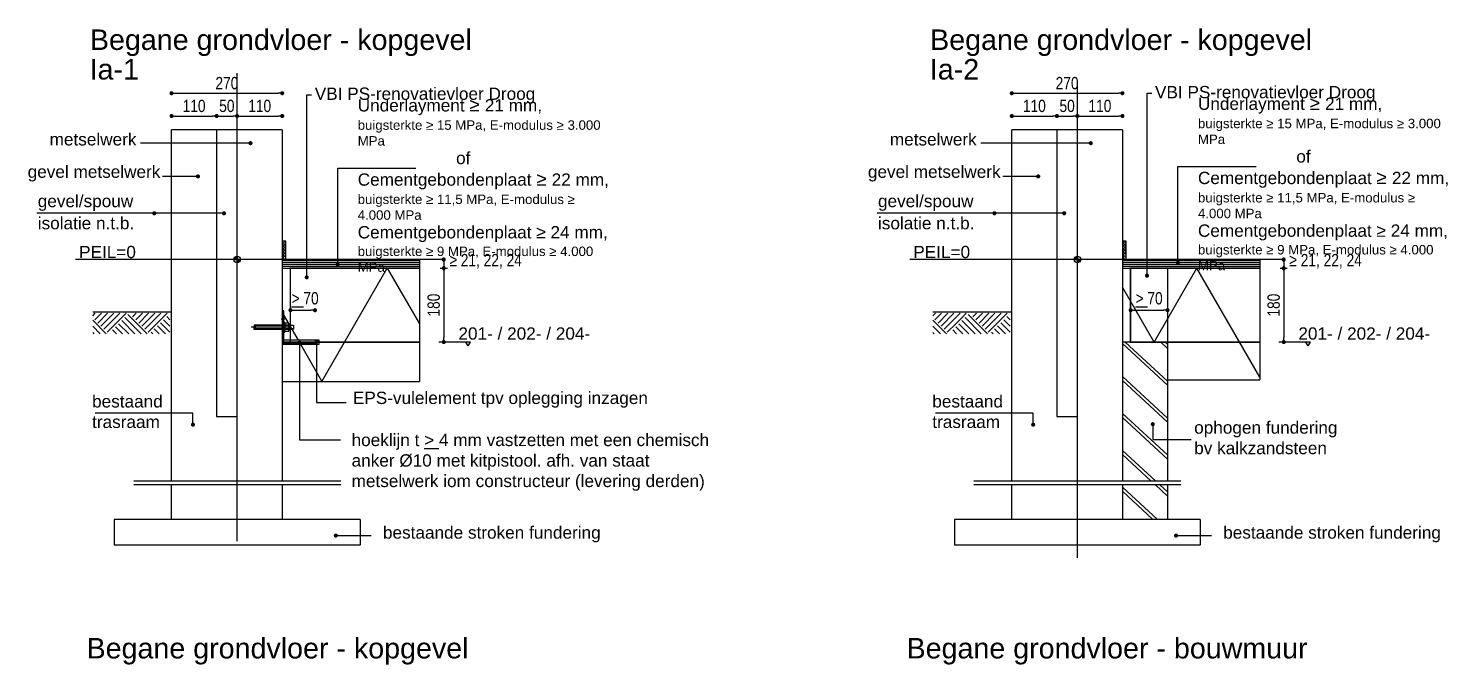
# Model space of a CAD drawing. Header units: millimetres. Extents: x -22194 to -10063, y -31051 to -11844.
# Drawn here: x -13707 to -10244, y -13397 to -11844 of the extents above; entities that cross this region are included whole.
import ezdxf

# ---------------------------------------------------------------- set-up
doc = ezdxf.new("R2010")
doc.units = ezdxf.units.MM
doc.header["$LTSCALE"] = 5
doc.header["$MEASUREMENT"] = 0
doc.linetypes.add('DASHED2', pattern=[0.375, 0.25, -0.125])
doc.linetypes.add('HIDDEN', pattern=[0.375, 0.25, -0.125])
doc.layers.add('maatvoering', color=7, linetype='Continuous')
doc.styles.add('ISO', font='arial.ttf', dxfattribs={"width": 0.8, "height": 30})
doc.styles.add('T13', font='arial.ttf', dxfattribs={"height": 13})
doc.styles.add('T25', font='arial.ttf', dxfattribs={"height": 15})
doc.dimstyles.new('RenDdetail', dxfattribs={"dimscale": 2.5, "dimtxt": 1, "dimasz": 1, "dimexe": 1, "dimexo": 3, "dimgap": 0.5, "dimtad": 0, "dimdec": 0, "dimzin": 1, "dimdsep": 46, "dimtxsty": 'T25', "dimblk1": 'DIMDOT', "dimblk2": 'DIMDOT', "dimsah": 1, "dimcen": 0, "dimse1": 1, "dimse2": 1, "dimclrd": 1, "dimclre": 141, "dimadec": 0, "dimazin": 0, "dimtfac": 1, "dimtdec": 0, "dimtix": 1, "dimtmove": 2, "dimatfit": 3, "dimfxl": 1, "dimtvp": 0.8, "dimtolj": 1, "dimtzin": 0, "dimarcsym": 0})

# ---------------------------------------------------------------- blocks, each defined once
blk = doc.blocks.new('_DOT')
at = {"color": 0, "linetype": 'ByBlock'}
blk.add_line((-0.5, 0), (-1, 0), dxfattribs=at)
at = {"color": 0, "linetype": 'ByBlock', "const_width": 0.5}
blk.add_lwpolyline([(-0.25, 0, 1), (0.25, 0, 1)], format="xyb", close=True, dxfattribs=at)
blk = doc.blocks.new('*D5')
at = {"layer": 'Defpoints', "color": 0, "linetype": 'Continuous', "transparency": 16777216}
for p in [(-11197.4, -12058.3), (-11307.4, -12091.7), (-11197.4, -12091.7)]:
    blk.add_point(p, dxfattribs=at)
at = {"layer": 'maatvoering', "color": 0, "linetype": 'Continuous', "lineweight": -2, "transparency": 16777216}
blk.add_line((-11297.4, -12058.3), (-11207.4, -12058.3), dxfattribs=at)
at = {"layer": 'maatvoering', "color": 0, "linetype": 'Continuous', "lineweight": -2, "transparency": 16777216, "xscale": 10, "yscale": 10, "zscale": 10, "rotation": 180}
blk.add_blockref('_DOT', (-11307.4, -12058.3), dxfattribs=at)
at = {"layer": 'maatvoering', "color": 0, "linetype": 'Continuous', "lineweight": -2, "transparency": 16777216, "xscale": 10, "yscale": 10, "zscale": 10}
blk.add_blockref('_DOT', (-11197.4, -12058.3), dxfattribs=at)
at = {"layer": 'maatvoering', "color": 0, "linetype": 'Continuous', "transparency": 16777216, "insert": (-11252.4, -12033.8), "char_height": 30, "attachment_point": 5, "style": 'ISO'}
blk.add_mtext('\\A1;110', dxfattribs=at)
blk = doc.blocks.new('*D6')
at = {"layer": 'Defpoints', "color": 0, "linetype": 'Continuous', "transparency": 16777216}
for p in [(-11147.4, -12058.3), (-11197.4, -12091.7), (-11147.4, -12091.7)]:
    blk.add_point(p, dxfattribs=at)
at = {"layer": 'maatvoering', "color": 0, "linetype": 'Continuous', "lineweight": -2, "transparency": 16777216}
blk.add_line((-11187.4, -12058.3), (-11157.4, -12058.3), dxfattribs=at)
at = {"layer": 'maatvoering', "color": 0, "linetype": 'Continuous', "lineweight": -2, "transparency": 16777216, "xscale": 10, "yscale": 10, "zscale": 10, "rotation": 180}
blk.add_blockref('_DOT', (-11197.4, -12058.3), dxfattribs=at)
at = {"layer": 'maatvoering', "color": 0, "linetype": 'Continuous', "lineweight": -2, "transparency": 16777216, "xscale": 10, "yscale": 10, "zscale": 10}
blk.add_blockref('_DOT', (-11147.4, -12058.3), dxfattribs=at)
at = {"layer": 'maatvoering', "color": 0, "linetype": 'Continuous', "transparency": 16777216, "insert": (-11172.4, -12033.8), "char_height": 30, "attachment_point": 5, "style": 'ISO'}
blk.add_mtext('\\A1;50', dxfattribs=at)
blk = doc.blocks.new('*D7')
at = {"layer": 'Defpoints', "color": 0, "linetype": 'Continuous', "transparency": 16777216}
for p in [(-11037.4, -12058.3), (-11147.4, -12091.7), (-11037.4, -12091.7)]:
    blk.add_point(p, dxfattribs=at)
at = {"layer": 'maatvoering', "color": 0, "linetype": 'Continuous', "lineweight": -2, "transparency": 16777216}
blk.add_line((-11137.4, -12058.3), (-11047.4, -12058.3), dxfattribs=at)
at = {"layer": 'maatvoering', "color": 0, "linetype": 'Continuous', "lineweight": -2, "transparency": 16777216, "xscale": 10, "yscale": 10, "zscale": 10, "rotation": 180}
blk.add_blockref('_DOT', (-11147.4, -12058.3), dxfattribs=at)
at = {"layer": 'maatvoering', "color": 0, "linetype": 'Continuous', "lineweight": -2, "transparency": 16777216, "xscale": 10, "yscale": 10, "zscale": 10}
blk.add_blockref('_DOT', (-11037.4, -12058.3), dxfattribs=at)
at = {"layer": 'maatvoering', "color": 0, "linetype": 'Continuous', "transparency": 16777216, "insert": (-11092.4, -12033.8), "char_height": 30, "attachment_point": 5, "style": 'ISO'}
blk.add_mtext('\\A1;110', dxfattribs=at)
blk = doc.blocks.new('*D8')
at = {"layer": 'Defpoints', "color": 0, "linetype": 'Continuous', "transparency": 16777216}
for p in [(-11037.4, -12002.7), (-11307.4, -12071.7), (-11037.4, -12071.7)]:
    blk.add_point(p, dxfattribs=at)
at = {"layer": 'maatvoering', "color": 0, "linetype": 'Continuous', "lineweight": -2, "transparency": 16777216}
blk.add_line((-11297.4, -12002.7), (-11047.4, -12002.7), dxfattribs=at)
at = {"layer": 'maatvoering', "color": 0, "linetype": 'Continuous', "lineweight": -2, "transparency": 16777216, "xscale": 10, "yscale": 10, "zscale": 10, "rotation": 180}
blk.add_blockref('_DOT', (-11307.4, -12002.7), dxfattribs=at)
at = {"layer": 'maatvoering', "color": 0, "linetype": 'Continuous', "lineweight": -2, "transparency": 16777216, "xscale": 10, "yscale": 10, "zscale": 10}
blk.add_blockref('_DOT', (-11037.4, -12002.7), dxfattribs=at)
at = {"layer": 'maatvoering', "color": 0, "linetype": 'Continuous', "transparency": 16777216, "insert": (-11172.4, -11978.2), "char_height": 30, "attachment_point": 5, "style": 'ISO'}
blk.add_mtext('\\A1;270', dxfattribs=at)
blk = doc.blocks.new('*D10')
at = {"layer": 'Defpoints', "color": 0, "linetype": 'Continuous', "transparency": 16777216}
for p in [(-10927.4, -12532.2), (-10927.4, -12559.5), (-11017.4, -12587.9)]:
    blk.add_point(p, dxfattribs=at)
at = {"layer": 'maatvoering', "color": 0, "linetype": 'Continuous', "lineweight": -2, "transparency": 16777216}
blk.add_line((-11007.4, -12532.2), (-10937.4, -12532.2), dxfattribs=at)
at = {"layer": 'maatvoering', "color": 0, "linetype": 'Continuous', "lineweight": -2, "transparency": 16777216, "xscale": 10, "yscale": 10, "zscale": 10, "rotation": 180}
blk.add_blockref('_DOT', (-11017.4, -12532.2), dxfattribs=at)
at = {"layer": 'maatvoering', "color": 0, "linetype": 'Continuous', "lineweight": -2, "transparency": 16777216, "xscale": 10, "yscale": 10, "zscale": 10}
blk.add_blockref('_DOT', (-10927.4, -12532.2), dxfattribs=at)
at = {"layer": 'maatvoering', "color": 0, "linetype": 'Continuous', "transparency": 16777216, "insert": (-10972.4, -12503.3), "char_height": 30, "attachment_point": 5, "style": 'ISO'}
blk.add_mtext('\\A1;{\\L>} 70', dxfattribs=at)
blk = doc.blocks.new('*D14')
at = {"layer": 'Defpoints', "color": 0, "linetype": 'Continuous', "transparency": 16777216}
for p in [(-13247.4, -12058.3), (-13357.4, -12091.7), (-13247.4, -12091.7)]:
    blk.add_point(p, dxfattribs=at)
at = {"layer": 'maatvoering', "color": 0, "linetype": 'Continuous', "lineweight": -2, "transparency": 16777216}
blk.add_line((-13347.4, -12058.3), (-13257.4, -12058.3), dxfattribs=at)
at = {"layer": 'maatvoering', "color": 0, "linetype": 'Continuous', "lineweight": -2, "transparency": 16777216, "xscale": 10, "yscale": 10, "zscale": 10, "rotation": 180}
blk.add_blockref('_DOT', (-13357.4, -12058.3), dxfattribs=at)
at = {"layer": 'maatvoering', "color": 0, "linetype": 'Continuous', "lineweight": -2, "transparency": 16777216, "xscale": 10, "yscale": 10, "zscale": 10}
blk.add_blockref('_DOT', (-13247.4, -12058.3), dxfattribs=at)
at = {"layer": 'maatvoering', "color": 0, "linetype": 'Continuous', "transparency": 16777216, "insert": (-13302.4, -12033.8), "char_height": 30, "attachment_point": 5, "style": 'ISO'}
blk.add_mtext('\\A1;110', dxfattribs=at)
blk = doc.blocks.new('*D15')
at = {"layer": 'Defpoints', "color": 0, "linetype": 'Continuous', "transparency": 16777216}
for p in [(-13197.4, -12058.3), (-13247.4, -12091.7), (-13197.4, -12091.7)]:
    blk.add_point(p, dxfattribs=at)
at = {"layer": 'maatvoering', "color": 0, "linetype": 'Continuous', "lineweight": -2, "transparency": 16777216}
blk.add_line((-13237.4, -12058.3), (-13207.4, -12058.3), dxfattribs=at)
at = {"layer": 'maatvoering', "color": 0, "linetype": 'Continuous', "lineweight": -2, "transparency": 16777216, "xscale": 10, "yscale": 10, "zscale": 10, "rotation": 180}
blk.add_blockref('_DOT', (-13247.4, -12058.3), dxfattribs=at)
at = {"layer": 'maatvoering', "color": 0, "linetype": 'Continuous', "lineweight": -2, "transparency": 16777216, "xscale": 10, "yscale": 10, "zscale": 10}
blk.add_blockref('_DOT', (-13197.4, -12058.3), dxfattribs=at)
at = {"layer": 'maatvoering', "color": 0, "linetype": 'Continuous', "transparency": 16777216, "insert": (-13222.4, -12033.8), "char_height": 30, "attachment_point": 5, "style": 'ISO'}
blk.add_mtext('\\A1;50', dxfattribs=at)
blk = doc.blocks.new('*D16')
at = {"layer": 'Defpoints', "color": 0, "linetype": 'Continuous', "transparency": 16777216}
for p in [(-13087.4, -12058.3), (-13197.4, -12091.7), (-13087.4, -12091.7)]:
    blk.add_point(p, dxfattribs=at)
at = {"layer": 'maatvoering', "color": 0, "linetype": 'Continuous', "lineweight": -2, "transparency": 16777216}
blk.add_line((-13187.4, -12058.3), (-13097.4, -12058.3), dxfattribs=at)
at = {"layer": 'maatvoering', "color": 0, "linetype": 'Continuous', "lineweight": -2, "transparency": 16777216, "xscale": 10, "yscale": 10, "zscale": 10, "rotation": 180}
blk.add_blockref('_DOT', (-13197.4, -12058.3), dxfattribs=at)
at = {"layer": 'maatvoering', "color": 0, "linetype": 'Continuous', "lineweight": -2, "transparency": 16777216, "xscale": 10, "yscale": 10, "zscale": 10}
blk.add_blockref('_DOT', (-13087.4, -12058.3), dxfattribs=at)
at = {"layer": 'maatvoering', "color": 0, "linetype": 'Continuous', "transparency": 16777216, "insert": (-13142.4, -12033.8), "char_height": 30, "attachment_point": 5, "style": 'ISO'}
blk.add_mtext('\\A1;110', dxfattribs=at)
blk = doc.blocks.new('*D17')
at = {"layer": 'Defpoints', "color": 0, "linetype": 'Continuous', "transparency": 16777216}
for p in [(-13087.4, -12002.7), (-13357.4, -12071.7), (-13087.4, -12071.7)]:
    blk.add_point(p, dxfattribs=at)
at = {"layer": 'maatvoering', "color": 0, "linetype": 'Continuous', "lineweight": -2, "transparency": 16777216}
blk.add_line((-13347.4, -12002.7), (-13097.4, -12002.7), dxfattribs=at)
at = {"layer": 'maatvoering', "color": 0, "linetype": 'Continuous', "lineweight": -2, "transparency": 16777216, "xscale": 10, "yscale": 10, "zscale": 10, "rotation": 180}
blk.add_blockref('_DOT', (-13357.4, -12002.7), dxfattribs=at)
at = {"layer": 'maatvoering', "color": 0, "linetype": 'Continuous', "lineweight": -2, "transparency": 16777216, "xscale": 10, "yscale": 10, "zscale": 10}
blk.add_blockref('_DOT', (-13087.4, -12002.7), dxfattribs=at)
at = {"layer": 'maatvoering', "color": 0, "linetype": 'Continuous', "transparency": 16777216, "insert": (-13222.4, -11978.2), "char_height": 30, "attachment_point": 5, "style": 'ISO'}
blk.add_mtext('\\A1;270', dxfattribs=at)
blk = doc.blocks.new('*D23')
at = {"layer": 'Defpoints', "color": 0, "linetype": 'Continuous', "transparency": 16777216}
for p in [(-12752.4, -12429.7), (-13022.4, -12609.9), (-12693.2, -12609.9)]:
    blk.add_point(p, dxfattribs=at)
at = {"layer": 'maatvoering', "color": 0, "linetype": 'Continuous', "lineweight": -2, "transparency": 16777216}
blk.add_line((-12693.2, -12439.7), (-12693.2, -12599.9), dxfattribs=at)
at = {"layer": 'maatvoering', "color": 0, "linetype": 'Continuous', "lineweight": -2, "transparency": 16777216, "xscale": 10, "yscale": 10, "zscale": 10}
for p, rotation in [((-12693.2, -12429.7), 90), ((-12693.2, -12609.9), 270)]:
    blk.add_blockref('_DOT', p, dxfattribs=dict(at, rotation=rotation))
at = {"layer": 'maatvoering', "color": 0, "linetype": 'Continuous', "transparency": 16777216, "insert": (-12717.7, -12519.8), "char_height": 30, "attachment_point": 5, "rotation": 90, "style": 'ISO'}
blk.add_mtext('\\A1;180', dxfattribs=at)
blk = doc.blocks.new('*D22')
at = {"layer": 'Defpoints', "color": 0, "linetype": 'Continuous', "transparency": 16777216}
for p in [(-13007.4, -12532.2), (-13067.3, -12589.3), (-13007.4, -12610)]:
    blk.add_point(p, dxfattribs=at)
at = {"layer": 'maatvoering', "color": 0, "linetype": 'Continuous', "lineweight": -2, "transparency": 16777216}
blk.add_line((-13057.3, -12532.2), (-13017.4, -12532.2), dxfattribs=at)
at = {"layer": 'maatvoering', "color": 0, "linetype": 'Continuous', "lineweight": -2, "transparency": 16777216, "xscale": 10, "yscale": 10, "zscale": 10, "rotation": 180}
blk.add_blockref('_DOT', (-13067.3, -12532.2), dxfattribs=at)
at = {"layer": 'maatvoering', "color": 0, "linetype": 'Continuous', "lineweight": -2, "transparency": 16777216, "xscale": 10, "yscale": 10, "zscale": 10}
blk.add_blockref('_DOT', (-13007.4, -12532.2), dxfattribs=at)
at = {"layer": 'maatvoering', "color": 0, "linetype": 'Continuous', "transparency": 16777216, "insert": (-13031.5, -12503.3), "char_height": 30, "attachment_point": 5, "style": 'ISO'}
blk.add_mtext('\\A1;{\\L>} 70', dxfattribs=at)
blk = doc.blocks.new('M012-e')
at = {"color": 0, "linetype": 'Continuous'}
for p, q in [((-9.6, -7.7), (-9.6, 7.7)), ((-8.7, 5.2), (-0.9, 5.2)), ((-8.5, 10.4), (-1.1, 10.4)), ((0, -7.7), (0, 7.7)), ((-8.7, -5.2), (-0.9, -5.2)), ((-8.5, -10.4), (-1.1, -10.4))]:
    blk.add_line(p, q, dxfattribs=at)
for centre, radius, start, end in [((-5.6, 7.7), 3.97, 137.3472, 219.1561), ((6, 0), 15.6, 160.528, 199.4705), ((-4, 7.7), 3.97, 320.8361, 42.6724), ((-15.6, 0), 15.6, 340.5319, 19.4681), ((-5.6, -7.7), 3.97, 140.8484, 222.6481), ((-4, -7.7), 3.97, 317.3372, 39.155)]:
    blk.add_arc(centre, radius, start, end, dxfattribs=at)
blk = doc.blocks.new('M12_0-Z')
at = {"color": 0, "linetype": 'Continuous'}
for p, q in [((2.5, 12), (0, 12)), ((0, 12), (0, -12)), ((2.5, -12), (2.5, 12)), ((0, -12), (2.5, -12))]:
    blk.add_line(p, q, dxfattribs=at)
at = {"color": 0, "linetype": 'HIDDEN'}
for p, q in [((0, 6.5), (2.5, 6.5)), ((0, -6.5), (2.5, -6.5))]:
    blk.add_line(p, q, dxfattribs=at)
blk = doc.blocks.new('DIMDOT')
at = {"color": 0}
for p, q in [((-2, 0), (2, 0)), ((0, -3.5), (0, 3.5))]:
    blk.add_line(p, q, dxfattribs=at)
for radius in [0.5, 0.25]:
    blk.add_circle((0, 0), radius, dxfattribs=at)
blk = doc.blocks.new('*D34')
at = {"layer": 'Defpoints', "color": 0, "linetype": 'Continuous', "transparency": 16777216}
for p in [(-10703.1, -12429.8), (-10973.1, -12610), (-10643.9, -12610)]:
    blk.add_point(p, dxfattribs=at)
at = {"layer": 'maatvoering', "color": 0, "linetype": 'Continuous', "lineweight": -2, "transparency": 16777216}
blk.add_line((-10643.9, -12439.8), (-10643.9, -12600), dxfattribs=at)
at = {"layer": 'maatvoering', "color": 0, "linetype": 'Continuous', "lineweight": -2, "transparency": 16777216, "xscale": 10, "yscale": 10, "zscale": 10}
for p, rotation in [((-10643.9, -12429.8), 90), ((-10643.9, -12610), 270)]:
    blk.add_blockref('_DOT', p, dxfattribs=dict(at, rotation=rotation))
at = {"layer": 'maatvoering', "color": 0, "linetype": 'Continuous', "transparency": 16777216, "insert": (-10668.4, -12519.9), "char_height": 30, "attachment_point": 5, "rotation": 90, "style": 'ISO'}
blk.add_mtext('\\A1;180', dxfattribs=at)

msp = doc.modelspace()

# ---------------------------------------------------------------- hatches: boundary and pattern name
at = {"layer": 'maatvoering', "linetype": 'Continuous'}
h = msp.add_hatch(dxfattribs=at)
h.set_pattern_fill('ANSI31', color=256, scale=40, angle=315)
h.set_pattern_definition([(0, (0, 1785), (1e-15, 5), [])])
h.paths.add_polyline_path([(-12752.4, -12408.7), (-13087.4, -12408.7), (-13087.4, -12429.7), (-12752.4, -12429.7)])
h = msp.add_hatch(dxfattribs=at)
h.set_pattern_fill('ANSI31', color=256, scale=40, angle=315)
h.set_pattern_definition([(0, (2050, 1785), (1e-15, 5), [])])
h.paths.add_polyline_path([(-10702.4, -12408.7), (-11037.4, -12408.7), (-11037.4, -12429.7), (-10702.4, -12429.7)])
h = msp.add_hatch(dxfattribs=at)
h.set_pattern_fill('ANSI32', color=256, scale=10)
h.paths.add_polyline_path([(-13007.4, -12610), (-13077.3, -12609.9), (-13077.4, -12609.9), (-13077.4, -12613.9), (-13007.4, -12613.9)])
h.paths.add_polyline_path([(-13077.4, -12609.9), (-13083.4, -12609.9), (-13083.4, -12579.4), (-13087.4, -12579.4), (-13087.4, -12613.9), (-13077.4, -12613.9)])
h.paths.add_polyline_path([(-13083.4, -12559.4), (-13087.4, -12559.4), (-13087.4, -12568.4), (-13083.4, -12568.4)])
h.paths.add_polyline_path([(-13083.4, -12533.9), (-13087.4, -12533.9), (-13087.4, -12537.9), (-13087.4, -12548.4), (-13083.4, -12548.4)])
h = msp.add_hatch(dxfattribs=at)
h.set_pattern_fill('ANSI31', color=256, scale=10)
h.paths.add_polyline_path([(-13152.5, -12573.9), (-13155.5, -12573.9), (-13155.5, -12579.4), (-13087.4, -12579.4), (-13087.4, -12578.9), (-13152.5, -12578.9)])
h.paths.add_polyline_path([(-13152.5, -12568.9), (-13087.4, -12568.9), (-13087.4, -12568.4), (-13155.5, -12568.4), (-13155.5, -12573.9), (-13152.5, -12573.9)])

# ---------------------------------------------------------------- linework, layer by layer
for p, q in [((-13357.4, -12949.2), (-13357.4, -12091.7)), ((-13247.4, -12091.7), (-13247.4, -12791.7)), ((-13197.4, -12791.7), (-13197.4, -12091.7)), ((-13087.4, -12091.7), (-13087.4, -12949.2)), ((-11307.4, -12949.2), (-11307.4, -12091.7)), ((-11197.4, -12091.7), (-11197.4, -12791.7)), ((-11147.4, -12791.7), (-11147.4, -12091.7)), ((-11037.4, -12091.7), (-11037.4, -12949.2)), ((-13087.4, -12370.6), (-13080.5, -12363.7)), ((-13078.4, -12375.7), (-13087.4, -12366.7)), ((-13087.4, -12377.7), (-13078.4, -12368.7)), ((-13078.4, -12382.7), (-13087.4, -12373.7)), ((-13087.4, -12384.8), (-13078.4, -12375.8)), ((-13078.4, -12389.8), (-13087.4, -12380.8)), ((-13087.4, -12391.8), (-13078.4, -12382.8)), ((-13078.4, -12396.9), (-13087.4, -12387.9)), ((-13078.4, -12404), (-13087, -12395.4)), ((-13086.3, -12397.8), (-13078.4, -12389.9)), ((-13078.4, -12368.6), (-13083.3, -12363.7)), ((-11037.4, -12370.6), (-11030.5, -12363.7)), ((-11028.4, -12375.7), (-11037.4, -12366.7)), ((-11037.4, -12377.7), (-11028.4, -12368.7)), ((-11028.4, -12382.7), (-11037.4, -12373.7)), ((-11037.4, -12384.8), (-11028.4, -12375.8)), ((-11028.4, -12389.8), (-11037.4, -12380.8)), ((-11037.4, -12391.8), (-11028.4, -12382.8)), ((-11028.4, -12396.9), (-11037.4, -12387.9)), ((-11028.4, -12404), (-11037, -12395.4)), ((-11036.3, -12397.8), (-11028.4, -12389.9)), ((-11028.4, -12368.6), (-11033.3, -12363.7)), ((-13087.4, -12408.7), (-12752.4, -12408.7)), ((-13087.4, -12429.7), (-12752.4, -12429.7)), ((-12693.2, -12406.2), (-12693.2, -12403.7)), ((-12693.2, -12408.7), (-12693.2, -12430.1)), ((-11037.4, -12408.7), (-10702.4, -12408.7)), ((-11037.4, -12429.7), (-10702.4, -12429.7)), ((-10960.1, -12610), (-10856, -12429.7)), ((-10702.4, -12695.8), (-10856, -12429.7)), ((-10643.9, -12406.3), (-10643.9, -12403.8)), ((-10643.9, -12408.8), (-10643.9, -12430.1)), ((-12693.2, -12432.6), (-12693.2, -12435.1)), ((-10643.9, -12432.6), (-10643.9, -12435.1)), ((-10960, -12610), (-11037.4, -12475.9)), ((-10927.4, -12511.7), (-10927.4, -12949.2)), ((-13357.4, -12536.7), (-13549.8, -12536.7)), ((-13087.4, -12568.4), (-13155.5, -12568.4)), ((-13155.5, -12568.4), (-13155.5, -12573.9)), ((-13152.5, -12568.9), (-13060, -12568.9)), ((-13152.5, -12578.9), (-13152.5, -12568.9)), ((-13081.4, -12553.9), (-13089.8, -12553.9)), ((-13087.4, -12548.4), (-13083.4, -12548.4)), ((-13087.4, -12559.4), (-13083.4, -12559.4)), ((-13087.4, -12568.4), (-13083.4, -12568.4)), ((-13083.4, -12583.2), (-13083.4, -12564.7)), ((-13060, -12568.9), (-13060, -12578.9)), ((-11307.4, -12536.7), (-11499.8, -12536.7)), ((-13066.4, -12573.9), (-13163.4, -12573.9)), ((-13155.5, -12579.4), (-13155.5, -12573.9)), ((-13087.4, -12579.4), (-13155.5, -12579.4)), ((-13060, -12569.9), (-13152.5, -12569.9)), ((-13060, -12578), (-13152.5, -12578)), ((-13060, -12578.9), (-13152.5, -12578.9)), ((-13081.4, -12573.9), (-13089.8, -12573.9)), ((-13087.4, -12579.4), (-13083.4, -12579.4)), ((-12627.9, -12609.9), (-12705.4, -12609.9)), ((-12633.5, -12619.1), (-12639.1, -12609.9)), ((-12633.5, -12619.1), (-12627.9, -12609.9)), ((-10927.4, -12715.5), (-11037.4, -12613.7)), ((-10927.4, -12705.4), (-11030.9, -12610)), ((-10927.4, -12609.9), (-11017.4, -12609.9)), ((-10927.4, -12625.4), (-10944.1, -12610)), ((-10927.4, -12615.3), (-10933.2, -12610)), ((-10578.6, -12610), (-10656.1, -12610)), ((-10584.2, -12619.1), (-10589.8, -12610)), ((-10584.2, -12619.1), (-10578.6, -12610)), ((-10927.4, -12795.5), (-11037.4, -12694.1)), ((-10927.4, -12805.6), (-11037.4, -12703.9)), ((-13247.4, -12791.7), (-13197.4, -12791.7)), ((-11197.4, -12791.7), (-11147.4, -12791.7)), ((-10927.4, -12885.6), (-11037.4, -12784.2)), ((-10927.4, -12895.7), (-11037.4, -12794)), ((-10956.2, -12949.2), (-11037.4, -12874.3)), ((-10967, -12949.2), (-11037.4, -12884.1)), ((-13357.4, -13043.1), (-13357.4, -12958.7)), ((-13087.4, -12958.7), (-13087.4, -13043.1)), ((-11307.4, -13043.1), (-11307.4, -12958.7)), ((-11037.4, -12958.7), (-11037.4, -13043.1)), ((-10952.1, -13043.1), (-11037.4, -12964.4)), ((-10962.9, -13043.1), (-11037.4, -12974.2)), ((-10927.4, -12985.8), (-10956.8, -12958.7)), ((-10927.4, -12975.8), (-10945.9, -12958.7)), ((-10927.4, -12958.7), (-10927.4, -13041.7)), ((-13497.4, -13043.1), (-13497.4, -13105.5)), ((-12897.4, -13043.1), (-13497.4, -13043.1)), ((-13497.4, -13043.1), (-13497.4, -13105.5)), ((-12897.4, -13043.1), (-12897.4, -13105.5)), ((-10847.4, -13043.1), (-11447.4, -13043.1)), ((-11447.4, -13043.1), (-11447.4, -13105.5)), ((-10847.4, -13043.1), (-10847.4, -13105.5))]:
    msp.add_line(p, q, dxfattribs=at)
for points in [[(-13197.4, -13095.6), (-13197.4, -11954.1)], [(-11147.4, -13136.5), (-11147.4, -11982.4)], [(-13087.4, -12091.7), (-13357.4, -12091.7)], [(-11037.4, -12091.7), (-11307.4, -12091.7)], [(-13087.4, -12393.7), (-13083.4, -12408.7), (-13078.4, -12408.7), (-13078.4, -12363.7), (-13087.4, -12363.7), (-13087.4, -12393.7)], [(-11037.4, -12393.7), (-11033.4, -12408.7), (-11028.4, -12408.7), (-11028.4, -12363.7), (-11037.4, -12363.7), (-11037.4, -12393.7)], [(-12690.4, -12408.7), (-13591.4, -12408.7)], [(-13205.4, -12408.7), (-13189.4, -12408.7)], [(-13197.4, -12400.7), (-13197.4, -12416.7)], [(-13043, -12615), (-12990.4, -12705.9), (-12831, -12429.7), (-12752.4, -12565.8)], [(-12752.4, -12408.7), (-12752.4, -12705.9)], [(-10680.9, -12408.7), (-11556.1, -12408.7)], [(-10641.1, -12408.8), (-11542.1, -12408.8)], [(-11155.4, -12408.7), (-11139.4, -12408.7)], [(-11147.4, -12400.7), (-11147.4, -12416.7)], [(-10702.4, -12429.7), (-10927.4, -12429.7), (-10927.4, -12702), (-10702.4, -12702)], [(-10702.4, -12408.7), (-10702.4, -12702)], [(-13549.8, -12545.8), (-13543.7, -12539.7)], [(-13549.8, -12556.5), (-13516.6, -12589.8)], [(-13544.9, -12556), (-13528.6, -12539.7)], [(-13537.3, -12563.6), (-13513.5, -12539.7)], [(-13529.8, -12571.1), (-13498.5, -12539.7)], [(-13522.3, -12578.7), (-13483.3, -12539.7)], [(-13514.7, -12586.2), (-13493.1, -12564.6), (-13479.2, -12550.7), (-13468.3, -12539.7)], [(-13486.5, -12565.1), (-13461.8, -12589.8)], [(-13478.9, -12557.5), (-13446.7, -12589.8)], [(-13471.4, -12550), (-13431.7, -12589.8)], [(-13463.9, -12542.4), (-13416.6, -12589.8)], [(-13452.5, -12548.5), (-13443.7, -12539.7)], [(-13444.9, -12556), (-13428.6, -12539.7)], [(-13437.3, -12563.6), (-13413.5, -12539.7)], [(-13429.8, -12571.1), (-13398.5, -12539.7)], [(-13422.3, -12578.7), (-13383.3, -12539.7)], [(-13414.7, -12586.2), (-13368.3, -12539.7)], [(-13384.3, -12562.9), (-13361.2, -12586)], [(-13376.8, -12555.4), (-13361.2, -12570.9)], [(-13369.3, -12547.8), (-13361.2, -12555.8)], [(-13369.3, -12547.8), (-13361.2, -12555.8)], [(-13083.4, -12544.9), (-13048.7, -12605)], [(-11499.8, -12545.8), (-11493.7, -12539.7)], [(-11499.8, -12556.5), (-11466.6, -12589.8)], [(-11494.9, -12556), (-11478.6, -12539.7)], [(-11487.3, -12563.6), (-11463.5, -12539.7)], [(-11479.8, -12571.1), (-11448.5, -12539.7)], [(-11472.3, -12578.7), (-11433.3, -12539.7)], [(-11464.7, -12586.2), (-11443.1, -12564.6), (-11429.2, -12550.7), (-11418.3, -12539.7)], [(-11436.5, -12565.1), (-11411.8, -12589.8)], [(-11428.9, -12557.5), (-11396.7, -12589.8)], [(-11421.4, -12550), (-11381.7, -12589.8)], [(-11413.9, -12542.4), (-11366.6, -12589.8)], [(-11402.5, -12548.5), (-11393.7, -12539.7)], [(-11394.9, -12556), (-11378.6, -12539.7)], [(-11387.3, -12563.6), (-11363.5, -12539.7)], [(-11379.8, -12571.1), (-11348.5, -12539.7)], [(-11372.3, -12578.7), (-11333.3, -12539.7)], [(-11364.7, -12586.2), (-11318.3, -12539.7)], [(-11334.3, -12562.9), (-11311.2, -12586)], [(-11326.8, -12555.4), (-11311.2, -12570.9)], [(-11319.3, -12547.8), (-11311.2, -12555.8)], [(-11319.3, -12547.8), (-11311.2, -12555.8)], [(-13549.8, -12571.6), (-13531.7, -12589.8)], [(-13549.8, -12586.7), (-13546.7, -12589.8)], [(-13501.6, -12580.2), (-13492, -12589.8)], [(-13494, -12572.6), (-13476.9, -12589.8)], [(-13406.9, -12585.5), (-13402.7, -12589.8)], [(-13399.4, -12578), (-13387.6, -12589.8)], [(-13391.9, -12570.4), (-13372.5, -12589.8)], [(-11499.8, -12571.6), (-11481.7, -12589.8)], [(-11499.8, -12586.7), (-11496.7, -12589.8)], [(-11451.6, -12580.2), (-11442, -12589.8)], [(-11444, -12572.6), (-11426.9, -12589.8)], [(-11356.9, -12585.5), (-11352.7, -12589.8)], [(-11349.4, -12578), (-11337.6, -12589.8)], [(-11341.9, -12570.4), (-11322.5, -12589.8)], [(-13087.4, -12615), (-12997.4, -12615), (-12997.4, -12605), (-13083.4, -12605)], [(-10929.7, -12610), (-11037.4, -12610)], [(-13087.4, -12705.9), (-13087.4, -12705.9), (-13087.4, -12705.9), (-12752.4, -12705.9)], [(-12944.6, -12949.2), (-13449.8, -12949.2)], [(-10894.6, -12949.2), (-11399.8, -12949.2)], [(-12944.6, -12958.7), (-13449.8, -12958.7)], [(-10894.6, -12958.7), (-11399.8, -12958.7)], [(-12897.4, -13105.5), (-13497.4, -13105.5)], [(-10847.4, -13105.5), (-11447.4, -13105.5)]]:
    msp.add_lwpolyline(points, dxfattribs=at)
at = {"layer": 'maatvoering', "linetype": 'DASHED2', "ltscale": 50, "const_width": 4}
for points in [[(-12752.4, -12429.7), (-13067.6, -12429.7), (-13067.6, -12609.9), (-12752.4, -12609.9)], [(-10702.4, -12429.7), (-11017.4, -12429.7), (-11017.4, -12609.9), (-10703.1, -12610)]]:
    msp.add_lwpolyline(points, dxfattribs=at)
at = {"layer": 'maatvoering', "linetype": 'Continuous'}
msp.add_lwpolyline([(-13087.4, -12613.9), (-13007.4, -12613.9), (-13007.4, -12609.9), (-13083.4, -12609.9), (-13083.4, -12533.9), (-13087.4, -12533.9), (-13087.4, -12537.9), (-13087.4, -12537.9)], close=True, dxfattribs=at)
for centre in [(-13197.4, -12408.7), (-11147.4, -12408.7)]:
    msp.add_circle(centre, 8, dxfattribs=at)
for points in [[(-13205.4, -12408.4), (-13205.4, -12408.7), (-13197.4, -12400.7), (-13197.4, -12408.7)], [(-13205.4, -12408.4), (-13197.4, -12400.7), (-13198.5, -12400.8), (-13198, -12400.8)], [(-13204.8, -12405.7), (-13205.4, -12408.4), (-13200.3, -12401.3), (-13198.5, -12400.8)], [(-13204.8, -12405.7), (-13205.1, -12406.5), (-13205.4, -12408.4), (-13205.3, -12407.4)], [(-13205.3, -12407.4), (-13205.4, -12407.7), (-13205.4, -12408.4), (-13205.4, -12408.1)], [(-13205.1, -12406.5), (-13205.2, -12406.8), (-13205.3, -12407.4), (-13205.2, -12407.1)], [(-13204.8, -12405.7), (-13204.9, -12405.9), (-13205.1, -12406.5), (-13205, -12406.2)], [(-13200.3, -12401.3), (-13202.2, -12402.4), (-13204.8, -12405.7)], [(-13202.2, -12402.4), (-13202.6, -12402.7), (-13204.8, -12405.7), (-13203.6, -12403.6)], [(-13203.6, -12403.6), (-13204.1, -12404.3), (-13204.8, -12405.7), (-13204.5, -12404.9)], [(-13204.5, -12404.9), (-13204.6, -12405.2), (-13204.8, -12405.7), (-13204.7, -12405.5)], [(-13204.1, -12404.3), (-13204.2, -12404.5), (-13204.5, -12404.9), (-13204.4, -12404.8)], [(-13203.6, -12403.6), (-13203.8, -12403.9), (-13204.1, -12404.3), (-13203.9, -12404.1)], [(-13202.6, -12402.7), (-13202.8, -12402.8), (-13203.6, -12403.6), (-13202.9, -12403)], [(-13202.9, -12403), (-13203.1, -12403.1), (-13203.6, -12403.6), (-13203.4, -12403.4)], [(-13202.2, -12402.4), (-13202.4, -12402.5), (-13202.6, -12402.7), (-13202.5, -12402.6)], [(-13200.3, -12401.3), (-13201.2, -12401.7), (-13202.2, -12402.4), (-13201.8, -12402.1)], [(-13201.8, -12402.1), (-13201.9, -12402.1), (-13202.2, -12402.4), (-13202.1, -12402.2)], [(-13201.2, -12401.7), (-13201.5, -12401.9), (-13201.8, -12402.1), (-13201.7, -12402)], [(-13200.3, -12401.3), (-13200.5, -12401.4), (-13201.2, -12401.7), (-13200.7, -12401.5)], [(-13198.5, -12400.8), (-13198.9, -12400.9), (-13200.3, -12401.3), (-13199.8, -12401.1)], [(-13199.8, -12401.1), (-13200, -12401.2), (-13200.3, -12401.3), (-13200.1, -12401.2)], [(-13198.9, -12400.9), (-13199.2, -12400.9), (-13199.8, -12401.1), (-13199.4, -12401)], [(-13189.4, -12409.1), (-13189.4, -12408.7), (-13197.4, -12416.7), (-13197.4, -12408.7)], [(-13189.4, -12409.1), (-13197.4, -12416.7), (-13196.3, -12416.7), (-13196.9, -12416.7)], [(-13197.4, -12416.7), (-13197.2, -12416.7), (-13196.9, -12416.7), (-13197, -12416.7)], [(-13196.9, -12416.7), (-13196.7, -12416.7), (-13196.3, -12416.7), (-13196.5, -12416.7)], [(-13190, -12411.8), (-13189.4, -12409.1), (-13194.5, -12416.2), (-13196.3, -12416.7)], [(-13196.3, -12416.7), (-13195.9, -12416.6), (-13194.5, -12416.2), (-13195, -12416.4)], [(-13196.3, -12416.7), (-13196.2, -12416.6), (-13195.9, -12416.6), (-13196, -12416.6)], [(-13195.9, -12416.6), (-13195.7, -12416.5), (-13195, -12416.4), (-13195.4, -12416.5)], [(-13195, -12416.4), (-13194.9, -12416.3), (-13194.5, -12416.2), (-13194.7, -12416.3)], [(-13194.5, -12416.2), (-13192.6, -12415.1), (-13190, -12411.8)], [(-13194.5, -12416.2), (-13193.6, -12415.8), (-13192.6, -12415.1), (-13193, -12415.4)], [(-13194.5, -12416.2), (-13194.3, -12416.1), (-13193.6, -12415.8), (-13194.1, -12416)], [(-13193.6, -12415.8), (-13193.3, -12415.6), (-13193, -12415.4), (-13193.1, -12415.5)], [(-13193, -12415.4), (-13192.9, -12415.3), (-13192.6, -12415.1), (-13192.8, -12415.2)], [(-13192.6, -12415.1), (-13192.2, -12414.8), (-13190, -12411.8), (-13191.3, -12413.8)], [(-13192.6, -12415.1), (-13192.5, -12415), (-13192.2, -12414.8), (-13192.3, -12414.9)], [(-13192.2, -12414.8), (-13192, -12414.7), (-13191.3, -12413.8), (-13191.9, -12414.5)], [(-13191.9, -12414.5), (-13191.7, -12414.3), (-13191.3, -12413.8), (-13191.5, -12414.1)], [(-13191.3, -12413.8), (-13190.7, -12413.2), (-13190, -12411.8), (-13190.4, -12412.5)], [(-13191.3, -12413.8), (-13191.1, -12413.6), (-13190.7, -12413.2), (-13190.9, -12413.4)], [(-13190.7, -12413.2), (-13190.6, -12413), (-13190.4, -12412.5), (-13190.4, -12412.6)], [(-13190.4, -12412.5), (-13190.3, -12412.3), (-13190, -12411.8), (-13190.1, -12412)], [(-13190, -12411.8), (-13189.7, -12411), (-13189.4, -12409.1), (-13189.5, -12410.1)], [(-13190, -12411.8), (-13189.9, -12411.6), (-13189.7, -12411), (-13189.8, -12411.3)], [(-13189.7, -12411), (-13189.7, -12410.7), (-13189.5, -12410.1), (-13189.6, -12410.4)], [(-13189.5, -12410.1), (-13189.5, -12409.7), (-13189.4, -12409.1), (-13189.4, -12409.4)], [(-11155.4, -12408.4), (-11155.4, -12408.7), (-11147.4, -12400.7), (-11147.4, -12408.7)], [(-11155.4, -12408.4), (-11147.4, -12400.7), (-11148.5, -12400.8), (-11148, -12400.8)], [(-11154.8, -12405.7), (-11155.4, -12408.4), (-11150.3, -12401.3), (-11148.5, -12400.8)], [(-11154.8, -12405.7), (-11155.1, -12406.5), (-11155.4, -12408.4), (-11155.3, -12407.4)], [(-11155.3, -12407.4), (-11155.4, -12407.7), (-11155.4, -12408.4), (-11155.4, -12408.1)], [(-11155.1, -12406.5), (-11155.2, -12406.8), (-11155.3, -12407.4), (-11155.2, -12407.1)], [(-11154.8, -12405.7), (-11154.9, -12405.9), (-11155.1, -12406.5), (-11155, -12406.2)], [(-11150.3, -12401.3), (-11152.2, -12402.4), (-11154.8, -12405.7)], [(-11152.2, -12402.4), (-11152.6, -12402.7), (-11154.8, -12405.7), (-11153.6, -12403.6)], [(-11153.6, -12403.6), (-11154.1, -12404.3), (-11154.8, -12405.7), (-11154.5, -12404.9)], [(-11154.5, -12404.9), (-11154.6, -12405.2), (-11154.8, -12405.7), (-11154.7, -12405.5)], [(-11154.1, -12404.3), (-11154.2, -12404.5), (-11154.5, -12404.9), (-11154.4, -12404.8)], [(-11153.6, -12403.6), (-11153.8, -12403.9), (-11154.1, -12404.3), (-11153.9, -12404.1)], [(-11152.6, -12402.7), (-11152.8, -12402.8), (-11153.6, -12403.6), (-11152.9, -12403)], [(-11152.9, -12403), (-11153.1, -12403.1), (-11153.6, -12403.6), (-11153.4, -12403.4)], [(-11152.2, -12402.4), (-11152.4, -12402.5), (-11152.6, -12402.7), (-11152.5, -12402.6)], [(-11150.3, -12401.3), (-11151.2, -12401.7), (-11152.2, -12402.4), (-11151.8, -12402.1)], [(-11151.8, -12402.1), (-11151.9, -12402.1), (-11152.2, -12402.4), (-11152.1, -12402.2)], [(-11151.2, -12401.7), (-11151.5, -12401.9), (-11151.8, -12402.1), (-11151.7, -12402)], [(-11150.3, -12401.3), (-11150.5, -12401.4), (-11151.2, -12401.7), (-11150.7, -12401.5)], [(-11148.5, -12400.8), (-11148.9, -12400.9), (-11150.3, -12401.3), (-11149.8, -12401.1)], [(-11149.8, -12401.1), (-11150, -12401.2), (-11150.3, -12401.3), (-11150.1, -12401.2)], [(-11148.9, -12400.9), (-11149.2, -12400.9), (-11149.8, -12401.1), (-11149.4, -12401)], [(-11139.4, -12409.1), (-11139.4, -12408.7), (-11147.4, -12416.7), (-11147.4, -12408.7)], [(-11139.4, -12409.1), (-11147.4, -12416.7), (-11146.3, -12416.7), (-11146.9, -12416.7)], [(-11147.4, -12416.7), (-11147.2, -12416.7), (-11146.9, -12416.7), (-11147, -12416.7)], [(-11146.9, -12416.7), (-11146.7, -12416.7), (-11146.3, -12416.7), (-11146.5, -12416.7)], [(-11140, -12411.8), (-11139.4, -12409.1), (-11144.5, -12416.2), (-11146.3, -12416.7)], [(-11146.3, -12416.7), (-11145.9, -12416.6), (-11144.5, -12416.2), (-11145, -12416.4)], [(-11146.3, -12416.7), (-11146.2, -12416.6), (-11145.9, -12416.6), (-11146, -12416.6)], [(-11145.9, -12416.6), (-11145.7, -12416.5), (-11145, -12416.4), (-11145.4, -12416.5)], [(-11145, -12416.4), (-11144.9, -12416.3), (-11144.5, -12416.2), (-11144.7, -12416.3)], [(-11144.5, -12416.2), (-11142.6, -12415.1), (-11140, -12411.8)], [(-11144.5, -12416.2), (-11143.6, -12415.8), (-11142.6, -12415.1), (-11143, -12415.4)], [(-11144.5, -12416.2), (-11144.3, -12416.1), (-11143.6, -12415.8), (-11144.1, -12416)], [(-11143.6, -12415.8), (-11143.3, -12415.6), (-11143, -12415.4), (-11143.1, -12415.5)], [(-11143, -12415.4), (-11142.9, -12415.3), (-11142.6, -12415.1), (-11142.8, -12415.2)], [(-11142.6, -12415.1), (-11142.2, -12414.8), (-11140, -12411.8), (-11141.3, -12413.8)], [(-11142.6, -12415.1), (-11142.5, -12415), (-11142.2, -12414.8), (-11142.3, -12414.9)], [(-11142.2, -12414.8), (-11142, -12414.7), (-11141.3, -12413.8), (-11141.9, -12414.5)], [(-11141.9, -12414.5), (-11141.7, -12414.3), (-11141.3, -12413.8), (-11141.5, -12414.1)], [(-11141.3, -12413.8), (-11140.7, -12413.2), (-11140, -12411.8), (-11140.4, -12412.5)], [(-11141.3, -12413.8), (-11141.1, -12413.6), (-11140.7, -12413.2), (-11140.9, -12413.4)], [(-11140.7, -12413.2), (-11140.6, -12413), (-11140.4, -12412.5), (-11140.4, -12412.6)], [(-11140.4, -12412.5), (-11140.3, -12412.3), (-11140, -12411.8), (-11140.1, -12412)], [(-11140, -12411.8), (-11139.7, -12411), (-11139.4, -12409.1), (-11139.5, -12410.1)], [(-11140, -12411.8), (-11139.9, -12411.6), (-11139.7, -12411), (-11139.8, -12411.3)], [(-11139.7, -12411), (-11139.7, -12410.7), (-11139.5, -12410.1), (-11139.6, -12410.4)], [(-11139.5, -12410.1), (-11139.5, -12409.7), (-11139.4, -12409.1), (-11139.4, -12409.4)]]:
    msp.add_solid(points, dxfattribs=at)

# ---------------------------------------------------------------- block references
at = {"layer": 'maatvoering', "linetype": 'Continuous', "rotation": 90}
for name, p, xscale, yscale, zscale in [('DIMDOT', (-12693.2, -12430.1), 2.5, 2.5, 2.5), ('_DOT', (-12693.2, -12408.7), 10, 10, 10), ('DIMDOT', (-10643.9, -12430.1), 2.5, 2.5, 2.5), ('_DOT', (-10643.9, -12408.8), 10, 10, 10)]:
    msp.add_blockref(name, p, dxfattribs=dict(at, xscale=xscale, yscale=yscale, zscale=zscale))
at = {"layer": 'maatvoering', "linetype": 'Continuous'}
msp.add_blockref('M12_0-Z', (-13083.4, -12574), dxfattribs=at)
at = {"layer": 'maatvoering', "linetype": 'Continuous', "rotation": 180}
msp.add_blockref('M012-e', (-13080.9, -12573.9), dxfattribs=at)

# ---------------------------------------------------------------- texts
at = {"layer": 'maatvoering', "color": 143, "linetype": 'Continuous', "true_color": 0x7aafdf, "style": 'T13'}
for s, p in [('Begane grondvloer - kopgevel', (-13556.6, -11897.1, 30)), ('Begane grondvloer - kopgevel', (-11506.6, -11897.1, 30)), ('Ia-1', (-13557.3, -11969.3, 30)), ('Ia-2', (-11507.3, -11969.3, 30)), ('Begane grondvloer - kopgevel', (-13564.7, -13382.1, 30)), ('Begane grondvloer - bouwmuur', (-11564.1, -13382.1, 30))]:
    msp.add_text(s, height=50, dxfattribs=at).set_placement(p)
at = {"layer": 'maatvoering', "linetype": 'Continuous', "style": 'T13'}
for s, p in [('metselwerk', (-13654.9, -12130.2)), ('metselwerk', (-11604.9, -12130.2)), ('gevel metselwerk', (-13708.4, -12209.2)), ('gevel metselwerk', (-11658.4, -12209.2)), ('gevel/spouw', (-13683.8, -12280.8)), ('gevel/spouw', (-11633.8, -12280.8)), ('isolatie n.t.b.', (-13683.8, -12334.8)), ('isolatie n.t.b.', (-11633.8, -12334.8)), ('PEIL=0', (-13583, -12405.2)), ('PEIL=0', (-11547.7, -12405.2)), ('201- / 202- / 204-', (-12657.5, -12604.1)), ('201- / 202- / 204-', (-10608.2, -12604.1))]:
    msp.add_text(s, height=30, dxfattribs=at).set_placement(p)
at = {"layer": 'maatvoering', "linetype": 'Continuous', "style": 'T13', "width": 0.8}
for p in [(-12679.5, -12425), (-10630.2, -12425)]:
    msp.add_text('≥ 21, 22, 24', height=30, dxfattribs=at).set_placement(p)
at = {"layer": 'maatvoering', "linetype": 'Continuous', "char_height": 30, "attachment_point": 4, "style": 'T13'}
for s, insert, width in [('VBI PS-renovatievloer Droog', (-13008, -12008.4), 591.804), ('VBI PS-renovatievloer Droog', (-10958, -12004.5), 591.804), ('Underlayment {\\H1.08333x;≥ }21 mm,\\P{\\H0.76923x;buigsterkte ≥ 15 MPa, E-modulus ≥ 3.000 MPa\\P^I}^Iof\\PCementgebondenplaat {\\H1.08333x;≥ }22 mm,\\P{\\H0.76923x;buigsterkte ≥ 11,5 MPa, E-modulus ≥ 4.000 MPa\\P}Cementgebondenplaat ≥ 24 mm,\\P{\\H0.76923x;buigsterkte ≥ 9 MPa, E-modulus ≥ 4.000 MPa}', (-10853.2, -12222.9), 591.804), ('Underlayment {\\H1.08333x;≥ }21 mm,\\P{\\H0.76923x;buigsterkte ≥ 15 MPa, E-modulus ≥ 3.000 MPa\\P^I}^Iof\\PCementgebondenplaat {\\H1.08333x;≥ }22 mm,\\P{\\H0.76923x;buigsterkte ≥ 11,5 MPa, E-modulus ≥ 4.000 MPa\\P}Cementgebondenplaat ≥ 24 mm,\\P{\\H0.76923x;buigsterkte ≥ 9 MPa, E-modulus ≥ 4.000 MPa}', (-12903.2, -12226.8), 591.804), ('bestaand\\Ptrasraam', (-13551.3, -12779.9), 591.804), ('{\\fArial|b0|i0|c238|p34;\\P}EPS-vulelement tpv oplegging inzagen  ', (-12915, -12725.7), 725.65), ('bestaand\\Ptrasraam', (-11501.3, -12779.9), 591.804), ('ophogen fundering \\Pbv kalkzandsteen', (-10862.4, -12843.8), 591.804), ('{\\fArial|b0|i0|c238|p34;hoeklijn} t {\\L>} 4 mm vastzetten met een chemisch anker %%C10 met kitpistool. afh. van staat metselwerk iom constructeur (levering derden){\\fArial|b0|i0|c238|p34; }', (-12918.1, -12903.4), 883.291), ('bestaande stroken fundering', (-12841.6, -13079.3), 591.804), ('bestaande stroken fundering', (-10791.6, -13079.3), 591.804)]:
    msp.add_mtext(s, dxfattribs=dict(at, insert=insert, width=width))

# ---------------------------------------------------------------- dimensions: what is measured, and where the dimension line sits
at = {"layer": 'maatvoering', "linetype": 'Continuous'}
for base, p1, p2, override, picture, middle in [((-13087.4, -12002.7), (-13357.4, -12071.7), (-13087.4, -12071.7), {"dimasz": 4, "dimtxsty": 'ISO', "dimblk1": 'DOT', "dimblk2": 'DOT', "dimclrd": 0, "dimldrblk": 'DOT'}, '*D17', (-13222.4, -11978.2)), ((-11037.4, -12002.7), (-11307.4, -12071.7), (-11037.4, -12071.7), {"dimtxt": 2, "dimasz": 4, "dimtxsty": 'ISO', "dimblk1": 'DOT', "dimblk2": 'DOT', "dimclrd": 0, "dimldrblk": 'DOT'}, '*D8', (-11172.4, -11978.2)), ((-13247.4, -12058.3), (-13357.4, -12091.7), (-13247.4, -12091.7), {"dimasz": 4, "dimtxsty": 'ISO', "dimblk1": 'DOT', "dimblk2": 'DOT', "dimclrd": 0, "dimldrblk": 'DOT'}, '*D14', (-13302.4, -12033.8)), ((-13197.4, -12058.3), (-13247.4, -12091.7), (-13197.4, -12091.7), {"dimasz": 4, "dimtxsty": 'ISO', "dimblk1": 'DOT', "dimblk2": 'DOT', "dimclrd": 0, "dimldrblk": 'DOT'}, '*D15', (-13222.4, -12033.8)), ((-13087.4, -12058.3), (-13197.4, -12091.7), (-13087.4, -12091.7), {"dimasz": 4, "dimtxsty": 'ISO', "dimblk1": 'DOT', "dimblk2": 'DOT', "dimclrd": 0, "dimldrblk": 'DOT'}, '*D16', (-13142.4, -12033.8)), ((-11197.4, -12058.3), (-11307.4, -12091.7), (-11197.4, -12091.7), {"dimtxt": 2, "dimasz": 4, "dimtxsty": 'ISO', "dimblk1": 'DOT', "dimblk2": 'DOT', "dimclrd": 0, "dimldrblk": 'DOT'}, '*D5', (-11252.4, -12033.8)), ((-11147.4, -12058.3), (-11197.4, -12091.7), (-11147.4, -12091.7), {"dimasz": 4, "dimtxsty": 'ISO', "dimblk1": 'DOT', "dimblk2": 'DOT', "dimclrd": 0, "dimldrblk": 'DOT'}, '*D6', (-11172.4, -12033.8)), ((-11037.4, -12058.3), (-11147.4, -12091.7), (-11037.4, -12091.7), {"dimtxt": 2, "dimasz": 4, "dimtxsty": 'ISO', "dimblk1": 'DOT', "dimblk2": 'DOT', "dimclrd": 0, "dimldrblk": 'DOT'}, '*D7', (-11092.4, -12033.8))]:
    dim = msp.add_linear_dim(base=base, p1=p1, p2=p2, dimstyle='RenDdetail', override=override, dxfattribs=at)
    dim.commit()
    dim.dimension.update_dxf_attribs({"geometry": picture, "text_midpoint": middle})
for base, p1, p2, override, picture, middle in [((-12693.2, -12609.9), (-12752.4, -12429.7), (-13022.4, -12609.9), {"dimasz": 4, "dimtxsty": 'ISO', "dimblk1": 'DOT', "dimblk2": 'DOT', "dimclrd": 0, "dimldrblk": 'DOT'}, '*D23', (-12717.7, -12519.8)), ((-10643.9, -12610), (-10703.1, -12429.8), (-10973.1, -12610), {"dimtxt": 2, "dimasz": 4, "dimtoh": 0, "dimtxsty": 'ISO', "dimblk1": 'DOT', "dimblk2": 'DOT', "dimclrd": 0, "dimldrblk": 'DOT'}, '*D34', (-10668.4, -12519.9))]:
    dim = msp.add_linear_dim(base=base, p1=p1, p2=p2, angle=90, dimstyle='RenDdetail', override=override, dxfattribs=at)
    dim.commit()
    dim.dimension.update_dxf_attribs({"geometry": picture, "text_midpoint": middle})
dim = msp.add_linear_dim(base=(-13007.4, -12532.2), p1=(-13067.3, -12589.3), p2=(-13007.4, -12610), text='{\\L>} 70', dimstyle='RenDdetail', override={"dimasz": 4, "dimtxsty": 'ISO', "dimblk1": 'DOT', "dimblk2": 'DOT', "dimclrd": 0, "dimldrblk": 'DOT'}, dxfattribs=at)
dim.commit()
dim.dimension.update_dxf_attribs({"geometry": '*D22', "text_midpoint": (-13031.5, -12503.3), "dimtype": 160})
dim = msp.add_linear_dim(base=(-10927.4, -12532.2), p1=(-11017.4, -12587.9), p2=(-10927.4, -12559.5), text='{\\L>} 70', dimstyle='RenDdetail', override={"dimasz": 4, "dimtxsty": 'ISO', "dimblk1": 'DOT', "dimblk2": 'DOT', "dimclrd": 0, "dimldrblk": 'DOT'}, dxfattribs=at)
dim.commit()
dim.dimension.update_dxf_attribs({"geometry": '*D10', "text_midpoint": (-10972.4, -12503.3)})

# ---------------------------------------------------------------- leaders
for points in [[(-13027.5, -12452), (-13027.5, -12006.5), (-13025.6, -12006.5)], [(-13027.5, -12452), (-13027.5, -12006.5), (-13015.6, -12006.5)], [(-10977.5, -12448), (-10977.5, -12002.6), (-10975.6, -12002.6)], [(-10977.5, -12448), (-10977.5, -12002.6), (-10965.6, -12002.6)], [(-13164.8, -12124.6), (-13432.8, -12124.6)], [(-11114.8, -12124.6), (-11382.8, -12124.6)], [(-12952.1, -12419.8), (-12952.1, -12185.4), (-12761, -12185.4)], [(-10902.1, -12415.8), (-10902.1, -12181.4), (-10711, -12181.4)], [(-13292.9, -12205.8), (-13379.5, -12205.8)], [(-11242.9, -12205.8), (-11329.5, -12205.8)], [(-13399.6, -12295.7), (-13686, -12295.7)], [(-13229.6, -12295.7), (-13454.2, -12295.7)], [(-11349.6, -12295.7), (-11636, -12295.7)], [(-11179.6, -12295.7), (-11404.2, -12295.7)], [(-13003.6, -12608.9), (-13003.6, -12757.1), (-12931.3, -12757.1)], [(-13045.3, -12611.4), (-13045.3, -12848.6), (-12945, -12848.6)], [(-13305.2, -12811.6), (-13305.2, -12783.5), (-13543.7, -12783.5)], [(-11255.2, -12811.6), (-11255.2, -12783.5), (-11493.7, -12783.5)], [(-10963.4, -12810.4), (-10963.4, -12847.4), (-10869.9, -12847.4)], [(-12956.6, -13082.2), (-12870, -13082.2)], [(-10906.6, -13082.2), (-10820, -13082.2)]]:
    msp.add_leader(points, dimstyle='RenDdetail', override={"dimasz": 4, "dimtxsty": 'ISO', "dimclrd": 0, "dimldrblk": 'DOT'}, dxfattribs=at)

doc.saveas('drawing.dxf')
